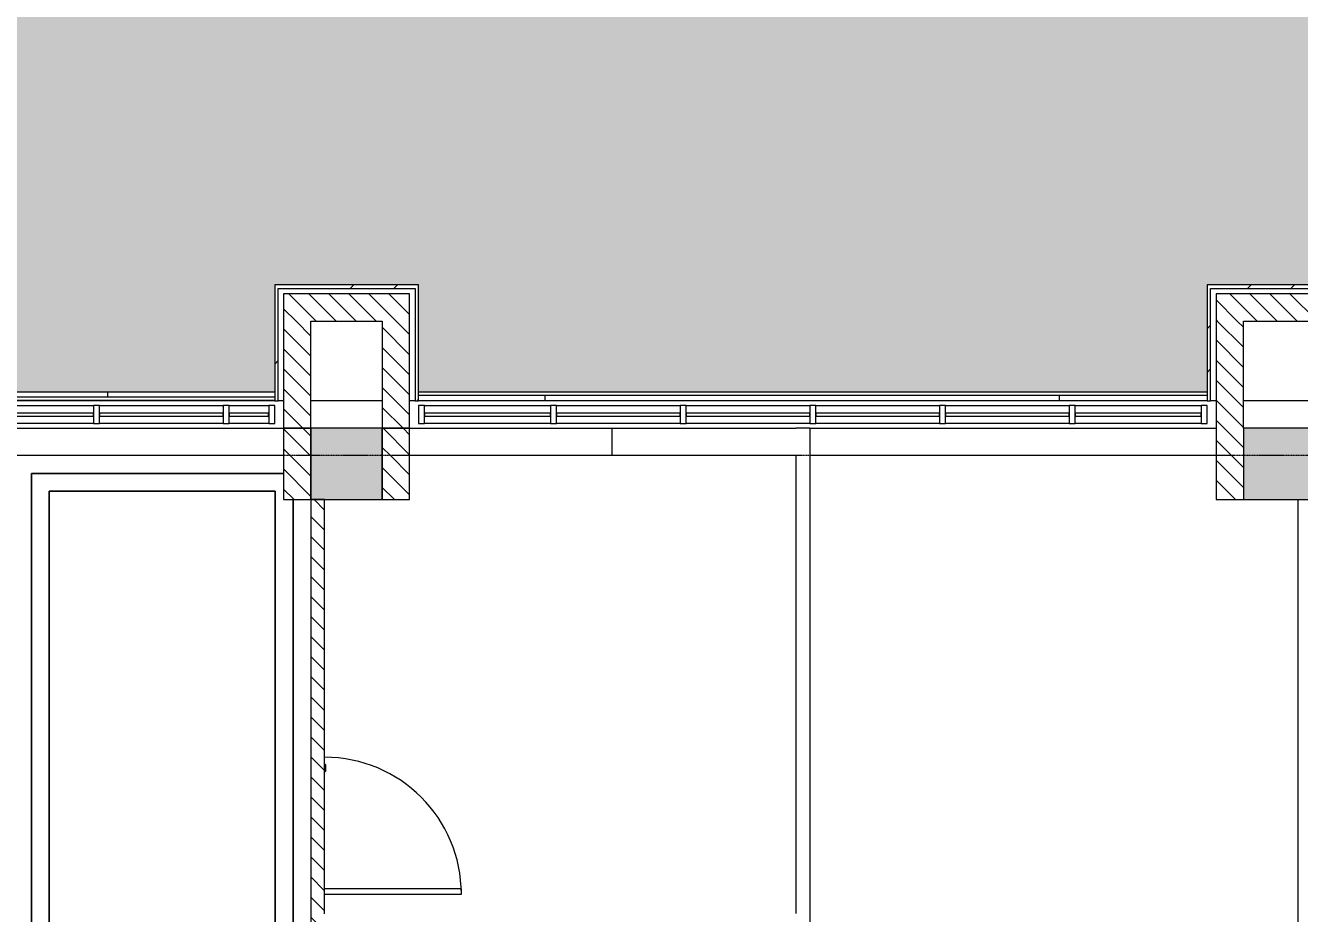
# Model space of a CAD drawing. Header units: millimetres. Extents: x -106145 to 154907, y -84585 to 152038.
# Drawn here: x 30849 to 41561, y 85657 to 93120 of the extents above; entities that cross this region are included whole.
import ezdxf

# ---------------------------------------------------------------- set-up
doc = ezdxf.new("R2010")
doc.units = ezdxf.units.MM
doc.linetypes.add('Cut Out Line _2_', pattern=[2, 1, -1])
for name, color, linetype, lineweight in [('A-ANNO-DIMS', 211, 'Continuous', 9), ('A-ANNO-DIMS-300', 211, 'Continuous', 9), ('A-DETL', 90, 'Continuous', 5), ('A-DETL-MBND', 5, 'Continuous', 5), ('A-DOOR', 31, 'Continuous', 5), ('A-FLOR', 192, 'Continuous', 5), ('A-FLOR-PATT', 8, 'Continuous', 5), ('A-GLAZ-CURT', 52, 'Continuous', 5), ('A-GLAZ-CWMG', 51, 'Continuous', 5), ('A-WALL', 113, 'Continuous', 5), ('A-WALL-PATT', 111, 'Continuous', 5), ('S-COLS', 52, 'Continuous', 5)]:
    doc.layers.add(name, color=color, linetype=linetype, lineweight=lineweight)
doc.styles.add('RomanS', font='romans__.ttf', dxfattribs={"width": 0.8, "height": 1200})
doc.dimstyles.new('Diagonal_-_4_mm_RomanS', dxfattribs={"dimscale": 304.8, "dimtxt": 1219.023462, "dimasz": 1.476378, "dimexe": 0.984252, "dimexo": 0.0625, "dimgap": 0.19685, "dimtad": 1, "dimdec": 0, "dimzin": 0, "dimdsep": 46, "dimtxsty": 'RomanS', "dimblk1": 'OBLIQUE', "dimblk2": 'OBLIQUE', "dimsah": 1, "dimcen": 0.09, "dimdle": 2.362205, "dimazin": 0, "dimtfac": 1, "dimtdec": 4, "dimtix": 1, "dimtmove": 0, "dimatfit": 3, "dimfxl": 2.362205, "dimfxlon": 1, "dimtvp": 1, "dimtolj": 1, "dimtzin": 0, "dimarcsym": 2})
pattern_1 = [(315, (0, 0), (84.18955, 84.18955), [])]
pattern_2 = [(45, (0, 0), (-754.342, 754.342), []), (45, (0, 1143), (-754.342, 754.342), [])]

# ---------------------------------------------------------------- blocks, each defined once
blk = doc.blocks.new('M_Concrete-Rectangular-Column - 600 x 600-V46-Site Plan')
at = {"layer": 'S-COLS'}
for points in [[(-300, 300), (-300, -300), (70, -300), (70, 300), (-89, 300)], [(70, -300), (300, -300), (300, 300), (70, 300)]]:
    blk.add_hatch(color=256, dxfattribs=at).paths.add_polyline_path(points, flags=0)
at = {"layer": 'S-COLS', "color": 41}
for p, q in [((70, 300), (-300, 300)), ((-300, 300), (-300, -300)), ((-300, -300), (70, -300))]:
    blk.add_line(p, q, dxfattribs=at)
at = {"layer": 'S-COLS', "color": 253}
for p, q in [((300, 300), (70, 300)), ((300, -300), (300, 300)), ((70, -300), (300, -300))]:
    blk.add_line(p, q, dxfattribs=at)
blk = doc.blocks.new('M_Door-Passage-Small Slit Vision Panel_Type B - 1_25_Type B-13938695-Site Plan')
at = {"layer": 'A-DOOR', "color": 121, "lineweight": 9}
for p, q in [((575, 1213.85), (530, 1213.85)), ((530, 1213.85), (530, 63.85)), ((575, 63.85), (575, 1213.85))]:
    blk.add_line(p, q, dxfattribs=at)
at = {"layer": 'A-DOOR', "color": 41}
for p, q in [((-514.125, 71.85), (-514.125, 63.85)), ((-514.125, 71.85), (-454.125, 71.85)), ((-454.125, 63.85), (-454.125, 71.85))]:
    blk.add_line(p, q, dxfattribs=at)
blk.add_arc((575, 63.85), 1150, 90, 180, dxfattribs=at)
blk = doc.blocks.new('Rectangular Mullion - 50 x 150mm-10192813-Site Plan')
at = {"layer": 'A-GLAZ-CWMG', "color": 53, "lineweight": 18}
for p, q in [((0, 75), (-50, 75)), ((-50, 75), (-50, -75)), ((0, -75), (0, 75)), ((-50, -75), (0, -75))]:
    blk.add_line(p, q, dxfattribs=at)
blk = doc.blocks.new('System Panel - Glazed-11478902-Site Plan')
at = {"layer": 'A-GLAZ-CURT', "color": 133, "lineweight": 9}
for p, q in [((530, 13), (-530, 13)), ((-530, 13), (-530, -13)), ((530, -13), (530, 13)), ((-530, -13), (530, -13))]:
    blk.add_line(p, q, dxfattribs=at)
blk = doc.blocks.new('System Panel - Glazed-10195712-Site Plan')
at = {"layer": 'A-GLAZ-CURT', "color": 133, "lineweight": 9}
for p, q in [((520, 12.5), (-520, 12.5)), ((-520, 12.5), (-520, -12.5)), ((520, -12.5), (520, 12.5)), ((-520, -12.5), (520, -12.5))]:
    blk.add_line(p, q, dxfattribs=at)
blk = doc.blocks.new('Rectangular Mullion - 50 x 150mm-V52-Site Plan')
at = {"layer": 'A-GLAZ-CWMG', "color": 53, "lineweight": 18}
for p, q in [((-50, 75), (0, 75)), ((-50, -75), (-50, 75)), ((0, 75), (0, -75)), ((0, -75), (-50, -75))]:
    blk.add_line(p, q, dxfattribs=at)
blk = doc.blocks.new('Rectangular Mullion - 50 x 150mm-11365186-Site Plan')
at = {"layer": 'A-GLAZ-CWMG', "color": 253}
for p, q in [((34204, 89925), (35264, 89925)), ((35264, 89775), (34204, 89775))]:
    blk.add_line(p, q, dxfattribs=at)
blk = doc.blocks.new('Rectangular Mullion - 50 x 150mm-10195707-Site Plan')
at = {"layer": 'A-GLAZ-CWMG', "color": 253}
for p, q in [((25199, 55940), (25199, 56980)), ((25349, 56980), (25349, 55940))]:
    blk.add_line(p, q, dxfattribs=at)
blk = doc.blocks.new('Rectangular Mullion - 50 x 150mm-V53-Site Plan')
at = {"layer": 'A-GLAZ-CWMG', "color": 53, "lineweight": 18}
for p, q in [((-25, 75), (25, 75)), ((-25, -75), (-25, 75)), ((25, 75), (25, -75)), ((25, -75), (-25, -75))]:
    blk.add_line(p, q, dxfattribs=at)
blk = doc.blocks.new('System Panel - Glazed-11487320-Site Plan')
at = {"layer": 'A-GLAZ-CURT', "color": 133, "lineweight": 9}
for p, q in [((166, 13), (-166, 13)), ((-166, 13), (-166, -13)), ((166, -13), (166, 13)), ((-166, -13), (166, -13))]:
    blk.add_line(p, q, dxfattribs=at)
blk = doc.blocks.new('Rectangular Mullion - 50 x 150mm-11479001-Site Plan')
at = {"layer": 'A-GLAZ-CWMG', "color": 253}
for p, q in [((27819, 89925), (28151, 89925)), ((28151, 89775), (27819, 89775))]:
    blk.add_line(p, q, dxfattribs=at)
blk = doc.blocks.new('MM-HOSPITAL A _ B BLOCK-2022_11_05_CENTRAL_rvt-1-Site Plan')
at = {"layer": 'A-WALL-PATT'}
h = blk.add_hatch(dxfattribs=at)
h.set_pattern_fill('FP_20', color=41, style=0, pattern_type=2)
h.set_pattern_definition(pattern_2)
h.paths.add_polyline_path([(32974, 89965), (32974, 90940), (32944, 90940), (32944, 89965)], flags=0)
h = blk.add_hatch(dxfattribs=at)
h.set_pattern_fill('FP_20', color=41, style=0, pattern_type=2)
h.set_pattern_definition(pattern_2)
h.paths.add_polyline_path([(34154, 90910), (34154, 90940), (32974, 90940), (32974, 90910), (34124, 90910)], flags=0)
h = blk.add_hatch(dxfattribs=at)
h.set_pattern_fill('FP_19', color=90, style=0, pattern_type=2)
h.set_pattern_definition(pattern_1)
h.paths.add_polyline_path([(34079, 90635), (34079, 90865), (33019, 90865), (33019, 90635), (33849, 90635)], flags=0)
h = blk.add_hatch(dxfattribs=at)
h.set_pattern_fill('FP_20', color=41, style=0, pattern_type=2)
h.set_pattern_definition(pattern_2)
h.paths.add_polyline_path([(34154, 89965), (34154, 90910), (34124, 90910), (34124, 89965)], flags=0)
h = blk.add_hatch(dxfattribs=at)
h.set_pattern_fill('FP_20', color=41, style=0, pattern_type=2)
h.set_pattern_definition(pattern_2)
h.paths.add_polyline_path([(40814, 90910), (41994, 90910), (41994, 90940), (40784, 90940), (40784, 90910)], flags=0)
h = blk.add_hatch(dxfattribs=at)
h.set_pattern_fill('FP_20', color=41, style=0, pattern_type=2)
h.set_pattern_definition(pattern_2)
h.paths.add_polyline_path([(40784, 89965), (40814, 89965), (40814, 90910), (40784, 90910)], flags=0)
h = blk.add_hatch(dxfattribs=at)
h.set_pattern_fill('FP_19', color=90, style=0, pattern_type=2)
h.set_pattern_definition(pattern_1)
h.paths.add_polyline_path([(41919, 90635), (41919, 90865), (40859, 90865), (40859, 90635), (41689, 90635)], flags=0)
h = blk.add_hatch(dxfattribs=at)
h.set_pattern_fill('FP_19', color=90, style=0, pattern_type=2)
h.set_pattern_definition(pattern_1)
h.paths.add_polyline_path([(33019, 89735), (33249, 89735), (33249, 90635), (33019, 90635)], flags=0)
h = blk.add_hatch(dxfattribs=at)
h.set_pattern_fill('FP_19', color=90, style=0, pattern_type=2)
h.set_pattern_definition(pattern_1)
h.paths.add_polyline_path([(34079, 89735), (34079, 90635), (33849, 90635), (33849, 89735)], flags=0)
h = blk.add_hatch(dxfattribs=at)
h.set_pattern_fill('FP_19', color=90, style=0, pattern_type=2)
h.set_pattern_definition(pattern_1)
h.paths.add_polyline_path([(40859, 89735), (41089, 89735), (41089, 90635), (40859, 90635)], flags=0)
h = blk.add_hatch(dxfattribs=at)
h.set_pattern_fill('FP_19', color=90, style=0, pattern_type=2)
h.set_pattern_definition(pattern_1)
h.paths.add_polyline_path([(33019, 89505), (33249, 89505), (33249, 89735), (33019, 89735)], flags=0)
h = blk.add_hatch(dxfattribs=at)
h.set_pattern_fill('FP_19', color=90, style=0, pattern_type=2)
h.set_pattern_definition(pattern_1)
h.paths.add_polyline_path([(34079, 89505), (34079, 89735), (33849, 89735), (33849, 89505)], flags=0)
h = blk.add_hatch(dxfattribs=at)
h.set_pattern_fill('FP_19', color=90, style=0, pattern_type=2)
h.set_pattern_definition(pattern_1)
h.paths.add_polyline_path([(41089, 89135), (41089, 89735), (40859, 89735), (40859, 89135)], flags=0)
h = blk.add_hatch(dxfattribs=at)
h.set_pattern_fill('FP_19', color=90, style=0, pattern_type=2)
h.set_pattern_definition(pattern_1)
h.paths.add_polyline_path([(33019, 89135), (33249, 89135), (33249, 89505), (33019, 89505), (33019, 89346)], flags=0)
h = blk.add_hatch(dxfattribs=at)
h.set_pattern_fill('FP_19', color=90, style=0, pattern_type=2)
h.set_pattern_definition(pattern_1)
h.paths.add_polyline_path([(34079, 89135), (34079, 89505), (33849, 89505), (33849, 89135)], flags=0)
h = blk.add_hatch(dxfattribs=at)
h.set_pattern_fill('FP_19', color=90, style=0, pattern_type=2)
h.set_pattern_definition(pattern_1)
h.paths.add_polyline_path([(33364, 82035), (33364, 89135), (33249, 89135), (33249, 82035)], flags=0)
at = {"layer": 'S-COLS'}
for points in [[(33249, 89505), (33849, 89505), (33849, 89735), (33249, 89735)], [(33849, 89135), (33849, 89505), (33249, 89505), (33249, 89135)]]:
    blk.add_hatch(color=256, dxfattribs=at).paths.add_polyline_path(points, flags=0)
at = {"layer": 'A-DETL-MBND', "color": 253}
for p, q in [((31539, 90040), (31539, 89999)), ((35218, 89965), (35218, 90010)), ((39539, 90010), (39539, 89965)), ((31539, 89969), (31539, 89965))]:
    blk.add_line(p, q, dxfattribs=at)
at = {"layer": 'A-FLOR', "color": 253}
for p, q in [((32944, 89965), (27769, 89965)), ((33019, 89965), (32974, 89965)), ((33849, 89965), (33249, 89965)), ((34124, 89965), (34079, 89965)), ((40784, 89965), (34154, 89965)), ((40859, 89965), (40814, 89965)), ((41689, 89965), (41089, 89965))]:
    blk.add_line(p, q, dxfattribs=at)
at = {"layer": 'A-FLOR', "color": 41}
for p, q in [((33019, 89355), (30899, 89355)), ((30899, 89355), (30899, 65885)), ((30899, 65885), (30899, 89355)), ((30899, 89355), (33019, 89355)), ((31049, 66035), (31049, 89205)), ((31049, 89205), (32949, 89205)), ((32949, 89205), (31049, 89205)), ((31049, 89205), (31049, 66035)), ((32949, 89205), (32949, 81135)), ((32949, 81135), (32949, 89205)), ((33099, 81285), (33099, 89135)), ((33099, 89135), (33099, 81285)), ((41549, 82110), (41549, 89135))]:
    blk.add_line(p, q, dxfattribs=at)
at = {"layer": 'A-WALL', "color": 53, "lineweight": 18}
for p, q in [((32944, 90940), (32944, 89965)), ((32974, 90940), (32944, 90940)), ((34154, 90940), (32974, 90940)), ((32974, 90910), (34124, 90910)), ((32974, 89965), (32974, 90910)), ((34079, 90865), (33019, 90865)), ((33019, 90865), (33019, 90635)), ((34079, 90635), (34079, 90865)), ((34124, 90910), (34124, 89965)), ((34154, 90910), (34154, 90940)), ((34154, 89965), (34154, 90910)), ((41994, 90940), (40784, 90940)), ((40784, 90940), (40784, 90910)), ((40784, 90910), (40784, 89965)), ((40814, 90910), (41964, 90910)), ((40814, 89965), (40814, 90910)), ((41919, 90865), (40859, 90865)), ((40859, 90865), (40859, 90635)), ((33019, 90635), (33019, 89735)), ((33249, 89735), (33249, 90635)), ((33249, 90635), (33849, 90635)), ((33849, 90635), (33849, 89735)), ((34079, 89735), (34079, 90635)), ((40859, 90635), (40859, 89735)), ((41089, 89735), (41089, 90635)), ((41089, 90635), (41689, 90635)), ((32944, 89965), (32974, 89965)), ((34124, 89965), (34154, 89965)), ((40784, 89965), (40814, 89965)), ((33019, 89735), (33249, 89735)), ((33249, 89735), (33019, 89735)), ((33019, 89735), (33019, 89505)), ((33249, 89505), (33249, 89735)), ((34079, 89735), (33849, 89735)), ((33849, 89735), (33849, 89505)), ((33849, 89735), (34079, 89735)), ((34079, 89505), (34079, 89735)), ((40859, 89735), (40859, 89505))]:
    blk.add_line(p, q, dxfattribs=at)
at = {"layer": 'A-WALL', "color": 253}
for p, q in [((27769, 89999), (32944, 89999)), ((34154, 90040), (40784, 90040)), ((40784, 90010), (34154, 90010)), ((32944, 89969), (27769, 89969)), ((30749, 89735), (33019, 89735)), ((34079, 89735), (35779, 89735)), ((35779, 89735), (37329, 89735)), ((35779, 89735), (35779, 89505)), ((37444, 89735), (37329, 89735)), ((37444, 89735), (37444, 89505)), ((37444, 89735), (40859, 89735)), ((35779, 89505), (34079, 89505)), ((37329, 89505), (35779, 89505)), ((40859, 89505), (37444, 89505))]:
    blk.add_line(p, q, dxfattribs=at)
at = {"layer": 'A-WALL', "color": 41}
for p, q in [((33019, 89505), (30749, 89505)), ((37329, 85658), (37329, 89505)), ((37444, 89505), (37444, 81665))]:
    blk.add_line(p, q, dxfattribs=at)
at = {"layer": 'A-WALL', "color": 61, "lineweight": 18}
for p, q in [((33019, 89505), (33019, 89135)), ((33249, 89135), (33249, 89505)), ((33849, 89505), (33849, 89135)), ((34079, 89135), (34079, 89505)), ((40859, 89505), (40859, 89135)), ((33019, 89135), (33249, 89135)), ((33249, 89135), (33249, 82035)), ((33364, 89135), (33249, 89135)), ((33364, 85655), (33364, 89135)), ((33849, 89135), (34079, 89135)), ((40859, 89135), (41089, 89135))]:
    blk.add_line(p, q, dxfattribs=at)
at = {"layer": 'S-COLS', "color": 253}
for p, q in [((33849, 89735), (33249, 89735)), ((33249, 89735), (33249, 89505)), ((33849, 89505), (33849, 89735))]:
    blk.add_line(p, q, dxfattribs=at)
at = {"layer": 'S-COLS', "color": 41}
for p, q in [((33249, 89505), (33249, 89135)), ((33849, 89135), (33849, 89505)), ((33249, 89135), (33849, 89135))]:
    blk.add_line(p, q, dxfattribs=at)
at = {"color": 253, "lineweight": 5}
for name, p, rotation in [('Rectangular Mullion - 50 x 150mm-10195707-Site Plan', (87361, 64576), 90), ('Rectangular Mullion - 50 x 150mm-10195707-Site Plan', (88451, 64576), 90), ('Rectangular Mullion - 50 x 150mm-10192813-Site Plan', (34154, 89850), 180), ('Rectangular Mullion - 50 x 150mm-10195707-Site Plan', (92294, 64576), 90), ('Rectangular Mullion - 50 x 150mm-10195707-Site Plan', (93384, 64576), 90), ('Rectangular Mullion - 50 x 150mm-10195707-Site Plan', (94474, 64576), 89.99999999999909), ('Rectangular Mullion - 50 x 150mm-10195707-Site Plan', (95564, 64576), 90), ('M_Concrete-Rectangular-Column - 600 x 600-V46-Site Plan', (41389, 89435), 89.99999999999942), ('M_Door-Passage-Small Slit Vision Panel_Type B - 1_25_Type B-13938695-Site Plan', (33300, 86395), 269.9999999999995)]:
    blk.add_blockref(name, p, dxfattribs=dict(at, rotation=rotation))
at = {"color": 253, "lineweight": 5, "extrusion": (0, 0, -1), "rotation": 180}
for name, p in [('Rectangular Mullion - 50 x 150mm-V53-Site Plan', (-31446, 89850)), ('Rectangular Mullion - 50 x 150mm-V53-Site Plan', (-32536, 89850)), ('Rectangular Mullion - 50 x 150mm-V52-Site Plan', (-32944, 89850)), ('Rectangular Mullion - 50 x 150mm-V53-Site Plan', (-35289, 89850)), ('Rectangular Mullion - 50 x 150mm-V53-Site Plan', (-36379, 89850)), ('Rectangular Mullion - 50 x 150mm-V53-Site Plan', (-37469, 89850)), ('Rectangular Mullion - 50 x 150mm-V53-Site Plan', (-38559, 89850)), ('Rectangular Mullion - 50 x 150mm-V53-Site Plan', (-39649, 89850)), ('Rectangular Mullion - 50 x 150mm-V52-Site Plan', (-40784, 89850))]:
    blk.add_blockref(name, p, dxfattribs=at)
at = {"color": 253, "lineweight": 5}
for name, p in [('Rectangular Mullion - 50 x 150mm-11479001-Site Plan', (4742, 0)), ('Rectangular Mullion - 50 x 150mm-11365186-Site Plan', (0, 0)), ('Rectangular Mullion - 50 x 150mm-11365186-Site Plan', (5470, 0)), ('System Panel - Glazed-10195712-Site Plan', (30901, 89850)), ('System Panel - Glazed-10195712-Site Plan', (31991, 89850)), ('System Panel - Glazed-11487320-Site Plan', (32727, 89850)), ('System Panel - Glazed-11478902-Site Plan', (34734, 89850)), ('System Panel - Glazed-10195712-Site Plan', (35834, 89850)), ('System Panel - Glazed-10195712-Site Plan', (36924, 89850)), ('System Panel - Glazed-10195712-Site Plan', (38014, 89850)), ('System Panel - Glazed-10195712-Site Plan', (39104, 89850)), ('System Panel - Glazed-11478902-Site Plan', (40204, 89850))]:
    blk.add_blockref(name, p, dxfattribs=at)
blk = doc.blocks.new('DIMBLOCK33-Site Plan')
at = {"layer": 'A-ANNO-DIMS-300', "transparency": 16777216}
for p, q in [((-65455, 47706), (79278, 131267)), ((79014, 130283), (78504, 131167)), ((78654, 130907), (79014, 130283)), ((-64471, 47442), (-64981, 48325)), ((-64831, 48066), (-64471, 47442))]:
    blk.add_line(p, q, dxfattribs=at)
at = {"layer": 'A-ANNO-DIMS-300', "lineweight": 35, "transparency": 16777216}
for p, q in [((78654, 130907), (78737, 131214)), ((78654, 130907), (78572, 130600)), ((-64831, 48066), (-64749, 48373)), ((-64831, 48066), (-64914, 47758))]:
    blk.add_line(p, q, dxfattribs=at)
at = {"layer": 'A-ANNO-DIMS-300', "color": 0, "transparency": 16777216, "insert": (3725, 89578), "char_height": 1200, "width": 6511.94, "attachment_point": 1, "rotation": 30, "line_spacing_factor": 0.983083, "style": 'RomanS'}
blk.add_mtext('165683', dxfattribs=at)
blk = doc.blocks.new('_Oblique')
at = {"color": 0, "linetype": 'ByBlock', "lineweight": -2}
blk.add_line((-0.5, -0.5), (0.5, 0.5), dxfattribs=at)

msp = doc.modelspace()

# ---------------------------------------------------------------- block references
at = {"lineweight": 5}
msp.add_blockref('MM-HOSPITAL A _ B BLOCK-2022_11_05_CENTRAL_rvt-1-Site Plan', (0, 0), dxfattribs=at)

# ---------------------------------------------------------------- next in the draw order: hatches: boundary and pattern name
at = {"layer": 'A-FLOR-PATT', "transparency": 33554495}
h = msp.add_hatch(dxfattribs=at)
h.set_pattern_fill('FP_5', color=256, style=0, pattern_type=2)
h.set_pattern_definition([(0, (0, 0), (1219.2, 304.8), [100.584, -813.816, 100.584, -813.816, -4876.8]), (0, (0, 0), (1219.2, 304.8), [-1828.8, 100.584, -1728.216, 100.584, -813.816, -2133.6]), (0, (0, 0), (1219.2, 304.8), [-4572, 100.584, -509.016, 100.584, -1423.416]), (120, (457.2, 152.4), (-873.56454, 903.4582), [100.584, -813.816, 100.584, -813.816, -4876.8]), (120, (457.2, 152.4), (-873.56454, 903.4582), [-1828.8, 100.584, -1728.216, 100.584, -813.816, -2133.6]), (120, (457.2, 152.4), (-873.56454, 903.4582), [-4572, 100.584, -509.016, 100.584, -1423.416]), (240, (609.6, 762), (-345.63546, -1208.2582), [100.584, -813.816, 100.584, -813.816, -4876.8]), (240, (609.6, 762), (-345.63546, -1208.2582), [-1828.8, 100.584, -1728.216, 100.584, -813.816, -2133.6]), (240, (609.6, 762), (-345.63546, -1208.2582), [-4572, 100.584, -509.016, 100.584, -1423.416])])
h.paths.add_polyline_path([(9618.75, 53300), (14358.73, 53300.95), (14358.73, 53345), (9618.75, 53345), (9618.75, 53339.25)], flags=0)
h.paths.add_polyline_path([(20278.75, 53300.01), (25083.74, 53300.05), (25080.48, 53345), (20278.75, 53345), (20278.75, 53300.03)], flags=0)
h.paths.add_polyline_path([(24183.75, 86830), (24183.74, 86830), (23961.54, 86632.65)], flags=0)
h.paths.add_polyline_path([(20763.74, 53375), (25083.74, 53375), (25083.74, 57135.05), (21658.74, 57135.05), (21658.74, 62735.05), (25083.74, 62735.05), (25083.74, 65730), (24183.75, 65730), (24183.75, 72040), (25083.74, 72040), (25083.74, 81130), (24183.75, 81130), (24183.75, 82340), (25083.74, 82340), (25083.74, 86830), (24183.75, 86830), (24183.74, 90940), (27768.75, 90940), (27768.75, 90040), (32943.74, 90040), (32943.74, 90940), (34153.74, 90940), (34153.74, 90040), (40783.74, 90040), (40783.74, 90940), (41993.74, 90940), (41993.74, 90040), (47893.75, 90040), (47893.75, 90940.01), (48128.75, 90940.01), (48128.75, 92635), (57158.76, 92635), (57158.76, 110913.61), (57165.83, 111159.17), (57183.99, 111385.42), (57215.48, 111619.86), (57260.98, 111858.58), (57315.73, 112082.03), (57388.75, 112320.98), (57388.75, 113238.12), (-14611.25, 71668.9), (-14611.25, 70801.76), (10593.75, 85440.05), (10593.75, 69340.05), (-13725.75, 69340.05), (-13725.75, 69045.75), (-14611.25, 69045.75), (-14611.25, 68865), (-8411.25, 68865), (-8411.25, 66040), (-5496.25, 66040), (-5496.25, 66940.05), (-836.25, 66940.05), (-836.25, 66040.05), (6183.75, 66040.05), (6183.75, 66940.05), (10593.75, 66940.05), (10593.75, 64090.05), (9693.75, 64090.05), (9693.75, 53375), (14358.73, 53375), (14361.51, 81970.46), (14364.69, 82051.43), (14382.5, 82201.92), (14412.07, 82350.55), (14453.2, 82496.41), (14509.77, 82647.52), (14569.1, 82776.2), (14667.02, 82944.16), (14740.7, 83051.38), (14821.16, 83153.44), (14924.02, 83264.72), (15035.3, 83367.59), (15154.31, 83461.41), (15280.32, 83545.6), (15412.54, 83619.65), (15559.97, 83686.71), (15692.34, 83735.54), (15871.41, 83783.29), (16008.93, 83808.86), (16148.35, 83824.49), (16288.74, 83830), (18348.74, 83830), (18500.17, 83824.05), (18650.66, 83806.24), (18799.29, 83776.68), (18945.14, 83735.54), (19087.32, 83683.09), (19224.94, 83619.65), (19392.9, 83521.72), (19500.12, 83448.04), (19602.17, 83367.59), (19713.46, 83264.72), (19816.32, 83153.44), (19910.14, 83034.43), (19994.33, 82908.42), (20068.38, 82776.2), (20131.83, 82638.58), (20184.28, 82496.41), (20232.02, 82317.33), (20257.59, 82179.81), (20273.22, 82040.39), (20278.74, 81900), (20278.75, 53375), (20323.35, 53375)], flags=0)
h.paths.add_polyline_path([(9618.75, 53375), (9663.75, 53375), (9663.75, 64090.05), (9618.75, 64090.05), (9618.75, 53389.03)], flags=0)
h.paths.add_polyline_path([(9693.75, 64120.05), (10563.75, 64120.05), (10563.75, 66910.05), (6213.75, 66910.05), (6213.75, 65965.05), (6183.75, 65965.05), (6183.75, 66010.05), (-836.25, 66010.05), (-836.25, 65965.05), (-866.25, 65965.05), (-866.25, 66910.05), (-5466.25, 66910.05), (-5466.25, 65965), (-5496.25, 65965), (-5496.25, 66010), (-8411.25, 66010), (-8411.25, 65925), (-5421.25, 65925), (-5421.25, 66865.05), (-911.25, 66865.05), (-911.2, 65735.05), (6258.75, 65735.05), (6258.74, 66865.05), (10518.75, 66865.05), (10518.75, 64165.05), (9618.75, 64165.05), (9618.75, 64120.05), (9663.75, 64120.05)], flags=0)
h.paths.add_polyline_path([(10079.95, 64395.05), (10288.75, 64395.05), (10288.75, 65505), (9388.76, 65505), (9388.76, 64395.05), (9618.75, 64395.05)], flags=0)
h.paths.add_polyline_path([(9388.75, 65735), (10288.75, 65735), (10288.75, 66635.05), (6488.75, 66635.05), (6488.75, 65735.05), (9388.75, 65735.05)], flags=0)
h.paths.add_polyline_path([(-5546.25, 65735.05), (-5421.25, 65735.05), (-5421.25, 65775), (-8411.25, 65775), (-8411.25, 65735.05), (-6116.26, 65735.05)], flags=0)
h.paths.add_polyline_path([(-5191.25, 65735.05), (-1141.25, 65735.05), (-1141.25, 66635.05), (-5191.25, 66635.05), (-5191.25, 65760)], flags=0)
h.paths.add_polyline_path([(-786.25, 65775.05), (-836.25, 65775.05), (-836.25, 65925.05), (6183.75, 65925.05), (6183.75, 65775.05), (213.75, 65775.05)], flags=0)
h.paths.add_polyline_path([(49986.34, 93340), (27982.76, 93340), (27982.76, 95337.81), (53776.48, 110258.48), (53444.66, 110833.21), (54228.5, 111285.76), (54559.94, 110711.69), (55182.76, 111071.96), (55182.76, 93340), (53367.05, 93340)], flags=0)
h.paths.add_polyline_path([(52737.25, 109658.48), (52405.43, 110233.21), (53189.27, 110685.76), (53520.71, 110111.69), (53367.05, 110022.8)], flags=0)

# ---------------------------------------------------------------- next in the draw order: linework, layer by layer
at = {"layer": 'A-DETL', "linetype": 'Cut Out Line _2_'}
msp.add_line((57388.75, 89505), (25618.75, 89505), dxfattribs=at)
at = {"layer": 'A-FLOR'}
msp.add_line((27768.75, 90040), (32943.74, 90040), dxfattribs=at)

# ---------------------------------------------------------------- next in the draw order: dimensions: what is measured, and where the dimension line sits
at = {"layer": 'A-ANNO-DIMS'}
dim = msp.add_linear_dim(base=(78654.26, 130907.03), p1=(-64471.28, 47442.07), p2=(79014.26, 130283.49), angle=30, dimstyle='Diagonal_-_4_mm_RomanS', override={"dimpost": '<>', "dimfxl": 165682.835536}, dxfattribs=at)
dim.commit()
dim.dimension.update_dxf_attribs({"geometry": 'DIMBLOCK33-Site Plan', "text_midpoint": (6578.73, 90062.68)})

doc.saveas('drawing.dxf')
